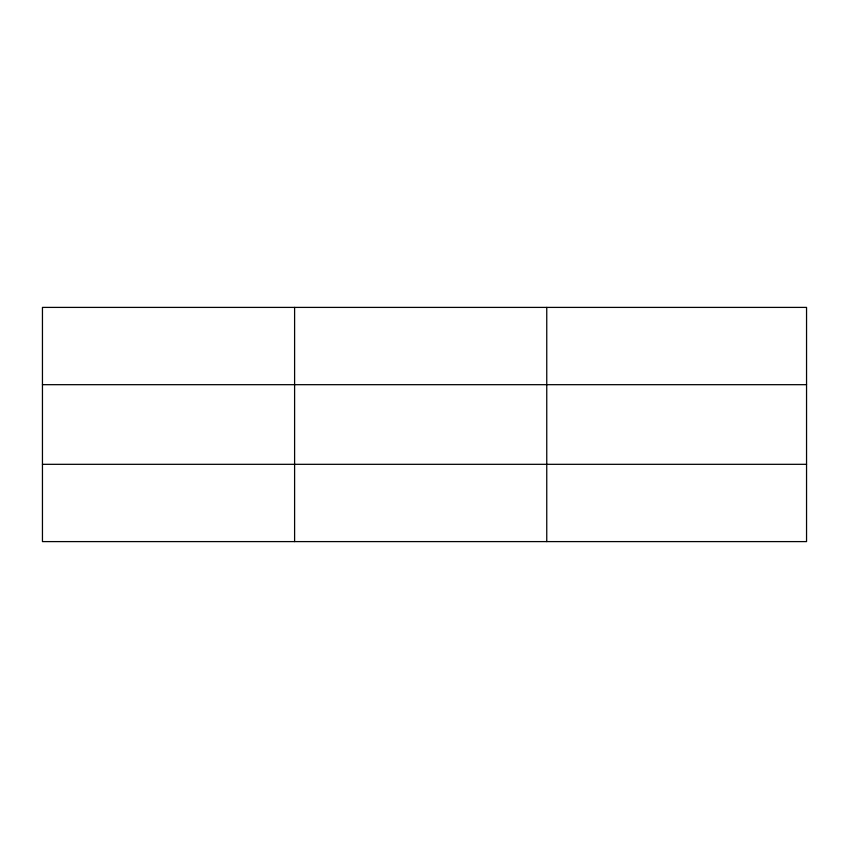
<?xml version="1.0" encoding="UTF-8"?>
<svg xmlns="http://www.w3.org/2000/svg" width="849" height="849" viewBox="0 0 849 849"><rect width="100%" height="100%" fill="white"/><g stroke="black" fill="none" stroke-linecap="round" stroke-linejoin="round"><path stroke-width="1.27" d="M294.603 307.402L294.603 541.598M546.756 307.402L546.756 541.598M806.55 384.682L806.55 307.402L42.45 307.402L42.45 541.598L806.55 541.598L806.55 384.682L42.45 384.682M42.45 464.318L806.55 464.318"/></g></svg>
